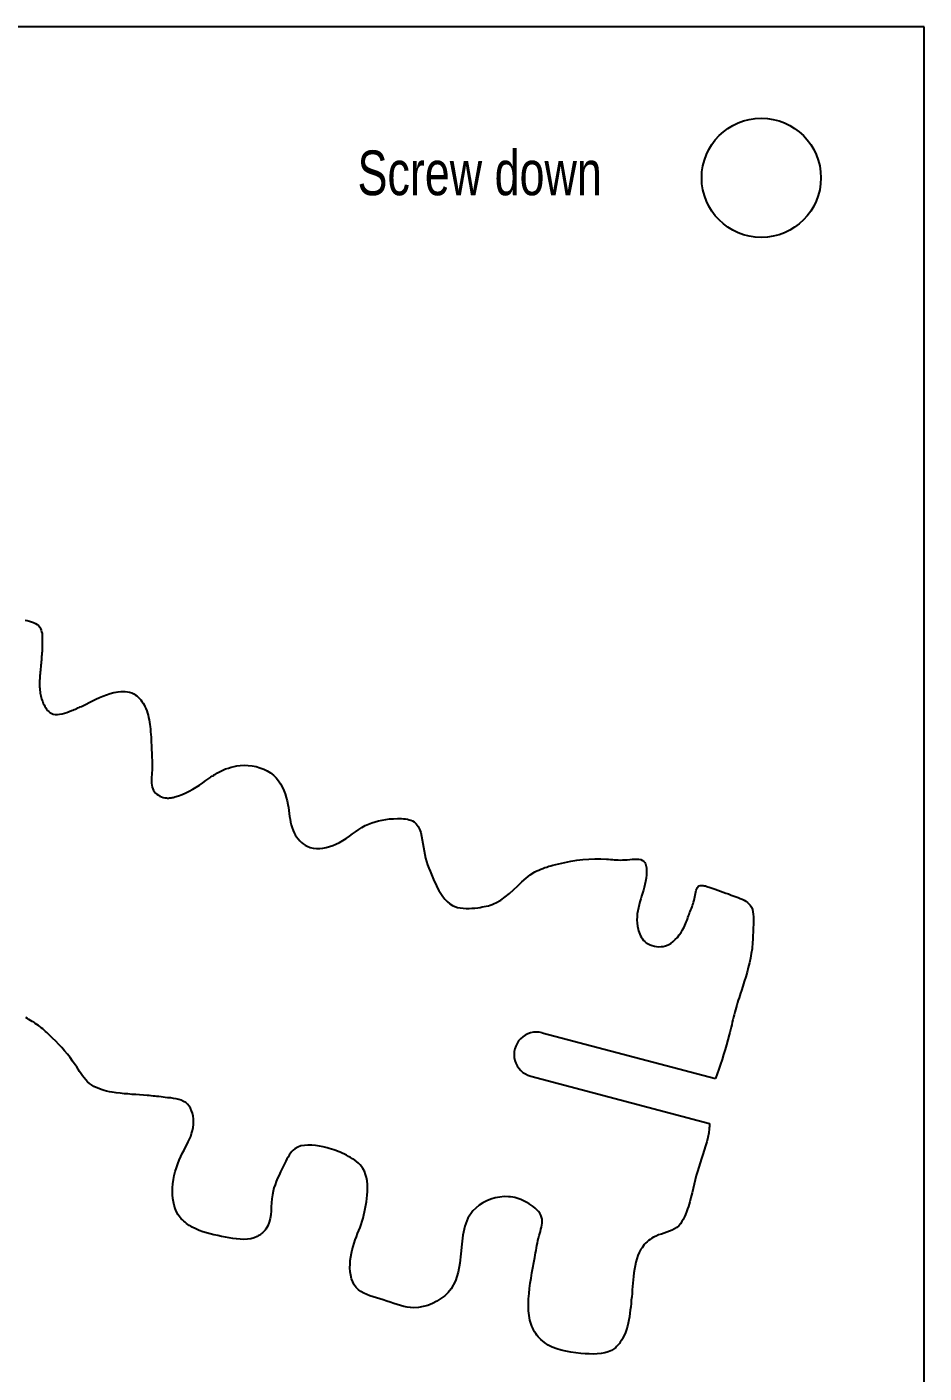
# Model space of a CAD drawing. Extents: x 0 to 30, y 0 to 26.6.
# Drawn here: x 22.48 to 30, y 12.71 to 24 of the extents above; entities that cross this region are included whole.
import ezdxf

# ---------------------------------------------------------------- set-up
doc = ezdxf.new("R2010")
doc.units = 0
doc.header["$MEASUREMENT"] = 0
doc.layers.add('CK_LEVEL_1', color=7, linetype='CONTINUOUS')

msp = doc.modelspace()

# ---------------------------------------------------------------- linework, layer by layer
at = {"layer": 'CK_LEVEL_1', "color": 3, "linetype": 'CONTINUOUS'}
for p, q in [((30, 24), (0, 24)), ((30, 0), (30, 24)), ((26.798, 15.565), (28.25, 15.182)), ((26.702, 15.202), (28.201, 14.807))]:
    msp.add_line(p, q, dxfattribs=at)
for points in [[(22.461, 19.025), (22.479, 19.022), (22.498, 19.018), (22.515, 19.013), (22.532, 19.007), (22.548, 18.999), (22.562, 18.99), (22.574, 18.98), (22.584, 18.968), (22.591, 18.956), (22.596, 18.943), (22.6, 18.929), (22.603, 18.915), (22.604, 18.9), (22.605, 18.884), (22.605, 18.869), (22.605, 18.853), (22.605, 18.837), (22.604, 18.822), (22.604, 18.807), (22.603, 18.792), (22.603, 18.777), (22.603, 18.763), (22.602, 18.748), (22.601, 18.734), (22.6, 18.72), (22.599, 18.705), (22.598, 18.691), (22.597, 18.677), (22.596, 18.662), (22.594, 18.648), (22.593, 18.634), (22.591, 18.619), (22.59, 18.605), (22.588, 18.59), (22.587, 18.575), (22.586, 18.562), (22.584, 18.548), (22.584, 18.534), (22.583, 18.521), (22.583, 18.507), (22.582, 18.493), (22.583, 18.48), (22.583, 18.466), (22.584, 18.453), (22.585, 18.44), (22.587, 18.428), (22.588, 18.415), (22.591, 18.403), (22.593, 18.391), (22.597, 18.378), (22.6, 18.366), (22.604, 18.353), (22.609, 18.341), (22.614, 18.328), (22.62, 18.315), (22.627, 18.302), (22.634, 18.29), (22.642, 18.279), (22.65, 18.268), (22.659, 18.259), (22.669, 18.251), (22.679, 18.245), (22.696, 18.238), (22.713, 18.235), (22.732, 18.235), (22.751, 18.237), (22.771, 18.241), (22.791, 18.247), (22.812, 18.253), (22.831, 18.26), (22.851, 18.268), (22.862, 18.272), (22.873, 18.277), (22.883, 18.281), (22.894, 18.285), (22.904, 18.29), (22.914, 18.294), (22.924, 18.299), (22.934, 18.303), (22.944, 18.308), (22.972, 18.321), (22.999, 18.335), (23.027, 18.349), (23.055, 18.363), (23.084, 18.377), (23.113, 18.39), (23.143, 18.401), (23.174, 18.411), (23.205, 18.419), (23.224, 18.423), (23.243, 18.426), (23.263, 18.427), (23.282, 18.428), (23.301, 18.427), (23.319, 18.425), (23.337, 18.421), (23.355, 18.416), (23.372, 18.408), (23.385, 18.4), (23.398, 18.391), (23.41, 18.381), (23.421, 18.369), (23.432, 18.357), (23.441, 18.344), (23.45, 18.33), (23.459, 18.316), (23.466, 18.302), (23.474, 18.284), (23.482, 18.265), (23.488, 18.247), (23.493, 18.228), (23.497, 18.209), (23.501, 18.19), (23.504, 18.171), (23.507, 18.152), (23.51, 18.133), (23.512, 18.111), (23.514, 18.089), (23.515, 18.067), (23.517, 18.045), (23.518, 18.023), (23.519, 18.001), (23.52, 17.979), (23.521, 17.958), (23.522, 17.936), (23.523, 17.915), (23.524, 17.894), (23.525, 17.874), (23.526, 17.853), (23.526, 17.832), (23.527, 17.811), (23.527, 17.789), (23.526, 17.768), (23.525, 17.746), (23.524, 17.728), (23.522, 17.711), (23.521, 17.693), (23.521, 17.676), (23.521, 17.659), (23.523, 17.642), (23.526, 17.626), (23.531, 17.611), (23.539, 17.597), (23.546, 17.586), (23.556, 17.576), (23.567, 17.566), (23.579, 17.558), (23.591, 17.551), (23.605, 17.545), (23.619, 17.54), (23.633, 17.537), (23.647, 17.535), (23.655, 17.534), (23.663, 17.534), (23.671, 17.535), (23.679, 17.536), (23.687, 17.537), (23.694, 17.538), (23.702, 17.54), (23.71, 17.542), (23.717, 17.544), (23.748, 17.553), (23.779, 17.565), (23.809, 17.578), (23.838, 17.593), (23.867, 17.609), (23.895, 17.626), (23.923, 17.643), (23.951, 17.662), (23.978, 17.681), (23.986, 17.687), (23.994, 17.693), (24.003, 17.699), (24.011, 17.705), (24.02, 17.711), (24.028, 17.717), (24.037, 17.722), (24.045, 17.728), (24.054, 17.733), (24.075, 17.746), (24.097, 17.758), (24.119, 17.768), (24.142, 17.778), (24.166, 17.786), (24.189, 17.794), (24.214, 17.8), (24.238, 17.804), (24.264, 17.807), (24.297, 17.809), (24.331, 17.808), (24.365, 17.804), (24.398, 17.798), (24.431, 17.789), (24.462, 17.777), (24.491, 17.762), (24.519, 17.745), (24.545, 17.725), (24.566, 17.703), (24.585, 17.68), (24.602, 17.654), (24.617, 17.628), (24.63, 17.599), (24.641, 17.57), (24.65, 17.54), (24.658, 17.51), (24.664, 17.479), (24.669, 17.454), (24.672, 17.43), (24.676, 17.405), (24.679, 17.381), (24.683, 17.357), (24.687, 17.333), (24.693, 17.309), (24.7, 17.286), (24.709, 17.263), (24.717, 17.244), (24.727, 17.226), (24.738, 17.209), (24.75, 17.193), (24.764, 17.177), (24.778, 17.163), (24.794, 17.15), (24.81, 17.139), (24.827, 17.13), (24.852, 17.12), (24.878, 17.114), (24.904, 17.111), (24.932, 17.111), (24.959, 17.114), (24.987, 17.119), (25.015, 17.127), (25.042, 17.136), (25.068, 17.147), (25.098, 17.162), (25.127, 17.179), (25.154, 17.196), (25.181, 17.215), (25.207, 17.234), (25.233, 17.252), (25.26, 17.27), (25.286, 17.287), (25.314, 17.303), (25.341, 17.316), (25.368, 17.327), (25.397, 17.336), (25.426, 17.344), (25.456, 17.35), (25.487, 17.355), (25.518, 17.359), (25.55, 17.361), (25.583, 17.362), (25.6, 17.362), (25.617, 17.362), (25.634, 17.361), (25.651, 17.359), (25.667, 17.356), (25.682, 17.353), (25.697, 17.348), (25.711, 17.342), (25.723, 17.335), (25.742, 17.318), (25.757, 17.297), (25.769, 17.273), (25.779, 17.246), (25.786, 17.216), (25.792, 17.185), (25.797, 17.154), (25.802, 17.122), (25.807, 17.091), (25.813, 17.06), (25.82, 17.031), (25.828, 17.002), (25.837, 16.974), (25.846, 16.947), (25.857, 16.92), (25.868, 16.893), (25.88, 16.865), (25.892, 16.838), (25.905, 16.811), (25.918, 16.784), (25.932, 16.758), (25.948, 16.733), (25.964, 16.708), (25.982, 16.686), (26.001, 16.666), (26.023, 16.648), (26.046, 16.634), (26.066, 16.625), (26.088, 16.618), (26.111, 16.613), (26.135, 16.61), (26.159, 16.608), (26.184, 16.608), (26.208, 16.61), (26.233, 16.612), (26.258, 16.615), (26.276, 16.618), (26.294, 16.621), (26.311, 16.624), (26.329, 16.628), (26.346, 16.632), (26.362, 16.637), (26.379, 16.643), (26.395, 16.649), (26.41, 16.656), (26.45, 16.678), (26.487, 16.705), (26.523, 16.734), (26.557, 16.766), (26.592, 16.799), (26.626, 16.831), (26.662, 16.862), (26.698, 16.89), (26.737, 16.915), (26.753, 16.923), (26.769, 16.931), (26.785, 16.938), (26.802, 16.945), (26.819, 16.951), (26.836, 16.956), (26.853, 16.962), (26.871, 16.967), (26.888, 16.971), (26.938, 16.984), (26.988, 16.995), (27.038, 17.005), (27.089, 17.013), (27.139, 17.019), (27.189, 17.023), (27.239, 17.025), (27.288, 17.025), (27.336, 17.023), (27.353, 17.022), (27.369, 17.02), (27.386, 17.019), (27.402, 17.017), (27.419, 17.016), (27.436, 17.015), (27.454, 17.014), (27.472, 17.015), (27.491, 17.015), (27.511, 17.017), (27.532, 17.019), (27.552, 17.021), (27.572, 17.022), (27.591, 17.023), (27.609, 17.021), (27.626, 17.018), (27.64, 17.012), (27.651, 17.003), (27.658, 16.994), (27.663, 16.984), (27.667, 16.973), (27.67, 16.961), (27.672, 16.948), (27.673, 16.934), (27.673, 16.92), (27.673, 16.905), (27.672, 16.891), (27.669, 16.863), (27.665, 16.836), (27.659, 16.81), (27.653, 16.785), (27.646, 16.761), (27.639, 16.737), (27.631, 16.713), (27.624, 16.689), (27.616, 16.664), (27.61, 16.64), (27.604, 16.615), (27.599, 16.589), (27.595, 16.564), (27.593, 16.538), (27.592, 16.512), (27.593, 16.486), (27.596, 16.461), (27.601, 16.435), (27.605, 16.421), (27.61, 16.406), (27.616, 16.392), (27.623, 16.378), (27.63, 16.365), (27.639, 16.353), (27.648, 16.341), (27.659, 16.331), (27.67, 16.321), (27.686, 16.311), (27.702, 16.303), (27.72, 16.297), (27.738, 16.292), (27.757, 16.289), (27.776, 16.288), (27.795, 16.289), (27.813, 16.291), (27.831, 16.296), (27.854, 16.305), (27.876, 16.316), (27.896, 16.331), (27.914, 16.348), (27.931, 16.366), (27.947, 16.387), (27.962, 16.408), (27.975, 16.43), (27.987, 16.453), (27.993, 16.466), (27.999, 16.48), (28.004, 16.493), (28.01, 16.506), (28.015, 16.52), (28.02, 16.533), (28.025, 16.546), (28.029, 16.559), (28.034, 16.571), (28.039, 16.584), (28.044, 16.597), (28.049, 16.609), (28.054, 16.622), (28.058, 16.635), (28.063, 16.648), (28.067, 16.662), (28.071, 16.677), (28.074, 16.692), (28.077, 16.706), (28.079, 16.721), (28.082, 16.735), (28.085, 16.749), (28.089, 16.762), (28.093, 16.774), (28.099, 16.784), (28.106, 16.792), (28.114, 16.798), (28.121, 16.8), (28.129, 16.802), (28.138, 16.802), (28.147, 16.801), (28.157, 16.799), (28.167, 16.797), (28.177, 16.794), (28.187, 16.791), (28.197, 16.788), (28.223, 16.78), (28.247, 16.771), (28.271, 16.763), (28.294, 16.755), (28.316, 16.746), (28.338, 16.738), (28.361, 16.73), (28.383, 16.721), (28.407, 16.713), (28.423, 16.706), (28.44, 16.7), (28.457, 16.693), (28.474, 16.686), (28.49, 16.678), (28.505, 16.669), (28.519, 16.659), (28.531, 16.648), (28.542, 16.636), (28.552, 16.619), (28.56, 16.601), (28.565, 16.581), (28.568, 16.56), (28.57, 16.538), (28.57, 16.516), (28.57, 16.493), (28.569, 16.47), (28.568, 16.448), (28.567, 16.427), (28.566, 16.406), (28.565, 16.386), (28.564, 16.366), (28.563, 16.346), (28.562, 16.327), (28.561, 16.308), (28.559, 16.288), (28.557, 16.269), (28.551, 16.23), (28.544, 16.191), (28.536, 16.152), (28.526, 16.113), (28.516, 16.074), (28.504, 16.035), (28.492, 15.997), (28.48, 15.958), (28.468, 15.92), (28.461, 15.899), (28.455, 15.879), (28.449, 15.859), (28.442, 15.839), (28.436, 15.819), (28.43, 15.799), (28.424, 15.779), (28.419, 15.759), (28.413, 15.739), (28.408, 15.718), (28.402, 15.697), (28.397, 15.675), (28.392, 15.654), (28.387, 15.633), (28.382, 15.612), (28.377, 15.59), (28.372, 15.569), (28.366, 15.548), (28.355, 15.507), (28.344, 15.466), (28.332, 15.425), (28.319, 15.384), (28.306, 15.343), (28.292, 15.303), (28.278, 15.262), (28.264, 15.222), (28.25, 15.182)], [(28.201, 14.807), (28.201, 14.802), (28.201, 14.797), (28.2, 14.792), (28.2, 14.787), (28.2, 14.782), (28.2, 14.777), (28.199, 14.772), (28.199, 14.767), (28.199, 14.762), (28.194, 14.726), (28.187, 14.689), (28.178, 14.653), (28.168, 14.617), (28.157, 14.582), (28.145, 14.546), (28.133, 14.511), (28.121, 14.476), (28.11, 14.44), (28.099, 14.404), (28.089, 14.369), (28.08, 14.332), (28.072, 14.296), (28.063, 14.26), (28.054, 14.223), (28.045, 14.186), (28.035, 14.149), (28.024, 14.111), (28.016, 14.089), (28.009, 14.066), (28, 14.044), (27.991, 14.023), (27.98, 14.002), (27.969, 13.983), (27.956, 13.965), (27.942, 13.949), (27.926, 13.935), (27.907, 13.922), (27.887, 13.912), (27.866, 13.903), (27.843, 13.895), (27.82, 13.887), (27.797, 13.879), (27.774, 13.871), (27.752, 13.862), (27.73, 13.852), (27.716, 13.843), (27.702, 13.834), (27.689, 13.824), (27.677, 13.814), (27.665, 13.802), (27.654, 13.79), (27.644, 13.777), (27.635, 13.764), (27.626, 13.751), (27.612, 13.725), (27.6, 13.698), (27.59, 13.671), (27.582, 13.642), (27.576, 13.613), (27.571, 13.584), (27.567, 13.554), (27.563, 13.524), (27.561, 13.495), (27.558, 13.466), (27.555, 13.438), (27.553, 13.41), (27.551, 13.381), (27.548, 13.353), (27.545, 13.325), (27.543, 13.297), (27.54, 13.269), (27.536, 13.241), (27.533, 13.214), (27.529, 13.186), (27.524, 13.159), (27.519, 13.132), (27.512, 13.105), (27.504, 13.079), (27.495, 13.053), (27.484, 13.027), (27.471, 13.002), (27.465, 12.992), (27.459, 12.982), (27.452, 12.972), (27.445, 12.962), (27.438, 12.953), (27.43, 12.944), (27.422, 12.935), (27.414, 12.928), (27.405, 12.92), (27.379, 12.903), (27.352, 12.891), (27.322, 12.882), (27.291, 12.876), (27.259, 12.873), (27.225, 12.872), (27.191, 12.873), (27.157, 12.875), (27.122, 12.878), (27.08, 12.883), (27.038, 12.888), (26.997, 12.896), (26.957, 12.905), (26.919, 12.916), (26.882, 12.93), (26.848, 12.948), (26.816, 12.969), (26.786, 12.994), (26.775, 13.006), (26.764, 13.018), (26.753, 13.031), (26.743, 13.045), (26.734, 13.06), (26.726, 13.075), (26.718, 13.09), (26.711, 13.106), (26.705, 13.122), (26.7, 13.14), (26.695, 13.158), (26.691, 13.177), (26.688, 13.196), (26.686, 13.215), (26.684, 13.234), (26.683, 13.253), (26.683, 13.272), (26.683, 13.291), (26.684, 13.335), (26.687, 13.379), (26.692, 13.423), (26.697, 13.466), (26.704, 13.51), (26.712, 13.553), (26.719, 13.596), (26.727, 13.639), (26.735, 13.681), (26.738, 13.702), (26.742, 13.722), (26.746, 13.742), (26.749, 13.762), (26.753, 13.783), (26.757, 13.803), (26.762, 13.824), (26.767, 13.845), (26.772, 13.866), (26.777, 13.884), (26.782, 13.901), (26.787, 13.919), (26.791, 13.936), (26.794, 13.954), (26.796, 13.971), (26.797, 13.988), (26.796, 14.004), (26.792, 14.02), (26.786, 14.037), (26.777, 14.053), (26.766, 14.069), (26.753, 14.083), (26.738, 14.097), (26.722, 14.11), (26.705, 14.122), (26.688, 14.133), (26.67, 14.144), (26.653, 14.153), (26.636, 14.161), (26.619, 14.168), (26.602, 14.174), (26.585, 14.18), (26.567, 14.184), (26.55, 14.188), (26.532, 14.191), (26.514, 14.192), (26.478, 14.193), (26.441, 14.189), (26.404, 14.182), (26.368, 14.171), (26.333, 14.157), (26.299, 14.14), (26.268, 14.12), (26.24, 14.097), (26.215, 14.072), (26.175, 14.012), (26.149, 13.944), (26.133, 13.87), (26.123, 13.793), (26.116, 13.714), (26.107, 13.635), (26.093, 13.558), (26.07, 13.486), (26.034, 13.42), (26.009, 13.39), (25.98, 13.362), (25.948, 13.337), (25.914, 13.315), (25.877, 13.296), (25.839, 13.281), (25.8, 13.27), (25.761, 13.263), (25.722, 13.261), (25.693, 13.262), (25.664, 13.266), (25.636, 13.272), (25.608, 13.279), (25.58, 13.288), (25.552, 13.297), (25.523, 13.307), (25.494, 13.317), (25.465, 13.326), (25.437, 13.335), (25.408, 13.344), (25.38, 13.352), (25.353, 13.361), (25.326, 13.372), (25.301, 13.383), (25.278, 13.397), (25.256, 13.412), (25.238, 13.43), (25.222, 13.452), (25.209, 13.477), (25.199, 13.504), (25.192, 13.533), (25.187, 13.563), (25.185, 13.595), (25.186, 13.626), (25.188, 13.658), (25.192, 13.689), (25.197, 13.718), (25.204, 13.747), (25.212, 13.775), (25.221, 13.802), (25.23, 13.829), (25.24, 13.855), (25.25, 13.882), (25.26, 13.908), (25.27, 13.934), (25.279, 13.96), (25.287, 13.986), (25.295, 14.012), (25.302, 14.039), (25.308, 14.065), (25.314, 14.093), (25.319, 14.12), (25.324, 14.148), (25.327, 14.177), (25.33, 14.206), (25.333, 14.236), (25.333, 14.266), (25.333, 14.295), (25.33, 14.324), (25.325, 14.352), (25.317, 14.379), (25.307, 14.405), (25.294, 14.429), (25.283, 14.444), (25.27, 14.459), (25.256, 14.473), (25.241, 14.486), (25.225, 14.498), (25.208, 14.509), (25.191, 14.52), (25.174, 14.53), (25.156, 14.54), (25.139, 14.548), (25.121, 14.556), (25.104, 14.564), (25.086, 14.571), (25.068, 14.578), (25.05, 14.584), (25.031, 14.59), (25.012, 14.596), (24.993, 14.601), (24.961, 14.609), (24.929, 14.615), (24.897, 14.621), (24.865, 14.624), (24.833, 14.625), (24.803, 14.622), (24.774, 14.617), (24.747, 14.607), (24.723, 14.593), (24.71, 14.582), (24.698, 14.57), (24.686, 14.556), (24.676, 14.541), (24.666, 14.524), (24.657, 14.508), (24.648, 14.49), (24.639, 14.473), (24.631, 14.455), (24.617, 14.428), (24.604, 14.4), (24.591, 14.373), (24.579, 14.347), (24.567, 14.32), (24.557, 14.292), (24.548, 14.265), (24.541, 14.237), (24.535, 14.208), (24.531, 14.175), (24.528, 14.141), (24.526, 14.107), (24.524, 14.074), (24.521, 14.041), (24.516, 14.008), (24.508, 13.977), (24.496, 13.948), (24.48, 13.92), (24.474, 13.912), (24.467, 13.904), (24.46, 13.896), (24.452, 13.889), (24.444, 13.882), (24.435, 13.875), (24.427, 13.869), (24.417, 13.863), (24.408, 13.858), (24.381, 13.847), (24.354, 13.839), (24.325, 13.835), (24.295, 13.834), (24.265, 13.835), (24.234, 13.838), (24.204, 13.842), (24.173, 13.847), (24.142, 13.853), (24.109, 13.859), (24.077, 13.866), (24.044, 13.873), (24.013, 13.88), (23.982, 13.889), (23.951, 13.898), (23.921, 13.909), (23.892, 13.922), (23.863, 13.937), (23.85, 13.944), (23.838, 13.951), (23.826, 13.96), (23.814, 13.968), (23.803, 13.977), (23.792, 13.987), (23.781, 13.997), (23.771, 14.007), (23.762, 14.018), (23.746, 14.041), (23.732, 14.066), (23.721, 14.092), (23.712, 14.12), (23.705, 14.148), (23.7, 14.177), (23.698, 14.207), (23.697, 14.237), (23.697, 14.266), (23.7, 14.301), (23.705, 14.335), (23.711, 14.369), (23.72, 14.403), (23.73, 14.435), (23.741, 14.467), (23.754, 14.499), (23.767, 14.53), (23.782, 14.561), (23.794, 14.583), (23.806, 14.606), (23.818, 14.628), (23.829, 14.651), (23.84, 14.674), (23.85, 14.697), (23.858, 14.722), (23.865, 14.747), (23.87, 14.773), (23.873, 14.796), (23.874, 14.82), (23.873, 14.844), (23.87, 14.868), (23.865, 14.891), (23.858, 14.913), (23.849, 14.933), (23.838, 14.952), (23.824, 14.968), (23.808, 14.981), (23.79, 14.991), (23.771, 15), (23.75, 15.007), (23.728, 15.012), (23.705, 15.016), (23.682, 15.02), (23.658, 15.022), (23.635, 15.025), (23.618, 15.027), (23.601, 15.029), (23.584, 15.031), (23.567, 15.033), (23.551, 15.035), (23.535, 15.036), (23.518, 15.038), (23.502, 15.04), (23.486, 15.041), (23.454, 15.044), (23.421, 15.046), (23.389, 15.048), (23.356, 15.05), (23.324, 15.053), (23.291, 15.055), (23.258, 15.059), (23.224, 15.063), (23.191, 15.068), (23.168, 15.072), (23.145, 15.077), (23.123, 15.083), (23.1, 15.09), (23.079, 15.098), (23.058, 15.107), (23.038, 15.117), (23.019, 15.129), (23.001, 15.142), (22.985, 15.156), (22.97, 15.171), (22.956, 15.188), (22.943, 15.205), (22.93, 15.223), (22.918, 15.242), (22.906, 15.261), (22.894, 15.28), (22.881, 15.298), (22.86, 15.329), (22.838, 15.358), (22.816, 15.387), (22.792, 15.415), (22.768, 15.442), (22.743, 15.469), (22.718, 15.495), (22.692, 15.521), (22.666, 15.546), (22.655, 15.557), (22.644, 15.568), (22.632, 15.578), (22.621, 15.589), (22.609, 15.599), (22.597, 15.609), (22.585, 15.618), (22.573, 15.627), (22.56, 15.636), (22.547, 15.645), (22.534, 15.654), (22.52, 15.662), (22.507, 15.67), (22.493, 15.678), (22.48, 15.686), (22.466, 15.695)]]:
    msp.add_lwpolyline(points, dxfattribs=at)
at = {"layer": 'CK_LEVEL_1', "color": 6, "linetype": 'CONTINUOUS'}
msp.add_circle((28.635, 22.735), 0.5, dxfattribs=at)
at = {"layer": 'CK_LEVEL_1', "color": 3, "linetype": 'CONTINUOUS'}
msp.add_arc((26.75, 15.384), 0.188, 75.2067, 255.2067, dxfattribs=at)

# ---------------------------------------------------------------- texts
at = {"layer": 'CK_LEVEL_1', "color": 7, "linetype": 'CONTINUOUS', "width": 0.75}
msp.add_text('Screw down', height=0.375, dxfattribs=at).set_placement((25.249, 22.589))

doc.saveas('drawing.dxf')
